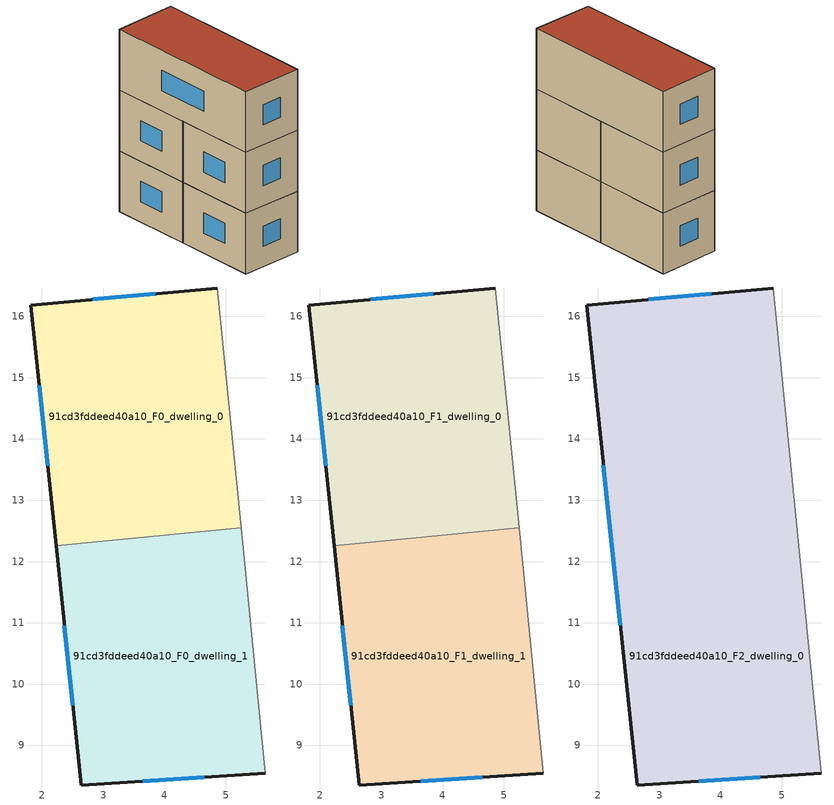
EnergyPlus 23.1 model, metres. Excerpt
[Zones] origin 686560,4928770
91cd3fddeed40a10_F0_dwelling_0
 floor ground (EU_floor_Construction): 5.25,12.55 4.86,16.46 1.81,16.18 2.23,12.25 z0
 wall outside (EU_wall_Construction): 2.23,12.25 1.81,16.18 4.86,16.46 z0:3
 wall adiabatic (EU_wall_Construction): 4.86,16.46 5.25,12.55 z0:3
 wall to 91cd3fddeed40a10_F0_dwelling_1 (EU_wall_Construction): 5.25,12.55 2.23,12.25 z0:3
 window (EU_Window_Construction): 2.09,13.56 1.95,14.87 / 2.83,16.28 3.85,16.37 z1:2
91cd3fddeed40a10_F0_dwelling_1
 floor ground (EU_floor_Construction): 5.65,8.55 5.25,12.55 2.23,12.25 2.64,8.35 z0
 wall outside (EU_wall_Construction): 5.65,8.55 2.64,8.35 2.23,12.25 z0:3
 wall adiabatic (EU_wall_Construction): 5.25,12.55 5.65,8.55 z0:3
 window (EU_Window_Construction): 4.64,8.48 3.64,8.42 / 2.5,9.65 2.37,10.95 z1:2
91cd3fddeed40a10_F1_dwelling_0
 floor to 91cd3fddeed40a10_F0_dwelling_0 (EU_floor_Construction): 5.25,12.55 4.86,16.46 1.81,16.18 2.23,12.25 z3
 wall outside (EU_wall_Construction): 2.23,12.25 1.81,16.18 4.86,16.46 z3:6
 wall adiabatic (EU_wall_Construction): 4.86,16.46 5.25,12.55 z3:6
 wall to 91cd3fddeed40a10_F1_dwelling_1 (EU_wall_Construction): 5.25,12.55 2.23,12.25 z3:6
 window (EU_Window_Construction): 2.09,13.56 1.95,14.87 / 2.83,16.28 3.85,16.37 z4:5
91cd3fddeed40a10_F1_dwelling_1
 floor to 91cd3fddeed40a10_F0_dwelling_1 (EU_floor_Construction): 5.65,8.55 5.25,12.55 2.23,12.25 2.64,8.35 z3
 wall outside (EU_wall_Construction): 5.65,8.55 2.64,8.35 2.23,12.25 z3:6
 wall adiabatic (EU_wall_Construction): 5.25,12.55 5.65,8.55 z3:6
 window (EU_Window_Construction): 4.64,8.48 3.64,8.42 / 2.5,9.65 2.37,10.95 z4:5
91cd3fddeed40a10_F2_dwelling_0
 floor to 91cd3fddeed40a10_F1_dwelling_0 (EU_floor_Construction): 5.25,12.55 4.86,16.46 1.81,16.18 2.23,12.25 z6
 floor to 91cd3fddeed40a10_F1_dwelling_1 (EU_floor_Construction): 5.65,8.55 5.25,12.55 2.23,12.25 2.64,8.35 z6
 wall outside (EU_wall_Construction): 5.65,8.55 2.64,8.35 1.81,16.18 4.86,16.46 z6:9
 wall adiabatic (EU_wall_Construction): 4.86,16.46 5.65,8.55 z6:9
 window (EU_Window_Construction): 4.64,8.48 3.64,8.42 / 2.36,10.96 2.09,13.57 / 2.83,16.28 3.85,16.37 z7:8
 roof outside (EU_roof_Construction): 4.86,16.46 5.65,8.55 2.64,8.35 1.81,16.18 z9
[Building]
EU S2 Campaign: North Axis=0; Terrain=City; Solar Distribution=FullExterior
[Site:Location]
Bologna: Latitude=44.5; Longitude=11.25; Time Zone=1; Elevation=37
[SizingPeriod:WeatherFileDays]
AnnualSizingPeriod: Begin Month=1; Begin Day of Month=1; End Month=12; End Day of Month=31; Day of Week for Start Day=Monday; Use Weather File Daylight Saving Period=No; Use Weather File Rain and Snow Indicators=No
[MATERIAL]
EU_InternalMass_Material: Roughness=MediumRough; Thickness=0.1; Conductivity=1; Density=1800; Specific Heat=900; Thermal Absorptance=0.9; Solar Absorptance=0.7; Visible Absorptance=0.7
[MATERIAL:NOMASS] Roughness=MediumRough; Thermal Absorptance=0.9; Solar Absorptance=0.7; Visible Absorptance=0.7
Name | Thermal Resistance
EU_wall_NoMass | 0.937881
EU_roof_NoMass | 0.548572
EU_floor_NoMass | 0.71348
[WINDOWMATERIAL:SIMPLEGLAZINGSYSTEM]
EU_Window_SimpleGlazing: UFactor=4.25633; Solar Heat Gain Coefficient=0.85; Visible Transmittance=0.85
[CONSTRUCTION]
EU_wall_Construction: EU_wall_NoMass
EU_roof_Construction: EU_roof_NoMass
EU_floor_Construction: EU_floor_NoMass
EU_InternalMass_Construction: EU_InternalMass_Material
EU_Window_Construction: EU_Window_SimpleGlazing
[ZONE] Type=1; Multiplier=1; Ceiling Height=autocalculate; Floor Area=autocalculate; Part of Total Floor Area=Yes
Name | Volume
91cd3fddeed40a10_F0_dwelling_0 | 36.011
91cd3fddeed40a10_F1_dwelling_0 | 36.0117
91cd3fddeed40a10_F2_dwelling_0 | 72.0271
91cd3fddeed40a10_F0_dwelling_1 | 36.0139
91cd3fddeed40a10_F1_dwelling_1 | 36.0154
[INTERNALMASS] Construction=EU_InternalMass_Construction
Name | Zone or ZoneList | Surface Area
91cd3fddeed40a10_F0_dwelling_0_EU_InternalMass | 91cd3fddeed40a10_F0_dwelling_0 | 12.0039
91cd3fddeed40a10_F0_dwelling_1_EU_InternalMass | 91cd3fddeed40a10_F0_dwelling_1 | 12.0049
91cd3fddeed40a10_F1_dwelling_0_EU_InternalMass | 91cd3fddeed40a10_F1_dwelling_0 | 12.0039
91cd3fddeed40a10_F1_dwelling_1_EU_InternalMass | 91cd3fddeed40a10_F1_dwelling_1 | 12.0049
91cd3fddeed40a10_F2_dwelling_0_EU_InternalMass | 91cd3fddeed40a10_F2_dwelling_0 | 24.0115
[OTHEREQUIPMENT] Fuel Type=Electricity; Design Level Calculation Method=Watts/Area; Power per Zone Floor Area=1; Fraction Latent=0; Fraction Radiant=0; Fraction Lost=0; Carbon Dioxide Generation Rate=0; EndUse Subcategory=EU_Step8_InternalGains
Name | Zone or ZoneList or Space or SpaceList | Schedule
EU_Step8_InternalGain_91cd3fddeed40a10_F0_dwelling_0_f000 | 91cd3fddeed40a10_F0_dwelling_0 | EU_Step8_GainSchedule_91cd3fddeed40a10_F0_dwelling_0_f000
EU_Step8_InternalGain_91cd3fddeed40a10_F0_dwelling_1_f000 | 91cd3fddeed40a10_F0_dwelling_1 | EU_Step8_GainSchedule_91cd3fddeed40a10_F0_dwelling_1_f000
EU_Step8_InternalGain_91cd3fddeed40a10_F1_dwelling_0_f000 | 91cd3fddeed40a10_F1_dwelling_0 | EU_Step8_GainSchedule_91cd3fddeed40a10_F1_dwelling_0_f000
EU_Step8_InternalGain_91cd3fddeed40a10_F1_dwelling_1_f000 | 91cd3fddeed40a10_F1_dwelling_1 | EU_Step8_GainSchedule_91cd3fddeed40a10_F1_dwelling_1_f000
EU_Step8_InternalGain_91cd3fddeed40a10_F2_dwelling_0_f000 | 91cd3fddeed40a10_F2_dwelling_0 | EU_Step8_GainSchedule_91cd3fddeed40a10_F2_dwelling_0_f000
[ZONEVENTILATION:DESIGNFLOWRATE] Schedule=EU_AlwaysOn; Design Flow Rate Calculation Method=AirChanges/Hour; Air Changes per Hour=0.687892; Ventilation Type=Natural; Fan Pressure Rise=0; Fan Total Efficiency=1; Constant Term Coefficient=1; Temperature Term Coefficient=0; Velocity Term Coefficient=0; Velocity Squared Term Coefficient=0; Minimum Indoor Temperature=-100; Maximum Indoor Temperature=100; Delta Temperature=-100; Minimum Outdoor Temperature=-100; Maximum Outdoor Temperature=100; Maximum Wind Speed=40
Name | Zone or ZoneList or Space or SpaceList
EU_ConstantAir_91cd3fddeed40a10_F0_dwelling_0 | 91cd3fddeed40a10_F0_dwelling_0
EU_ConstantAir_91cd3fddeed40a10_F0_dwelling_1 | 91cd3fddeed40a10_F0_dwelling_1
EU_ConstantAir_91cd3fddeed40a10_F1_dwelling_0 | 91cd3fddeed40a10_F1_dwelling_0
EU_ConstantAir_91cd3fddeed40a10_F1_dwelling_1 | 91cd3fddeed40a10_F1_dwelling_1
EU_ConstantAir_91cd3fddeed40a10_F2_dwelling_0 | 91cd3fddeed40a10_F2_dwelling_0
[HVACTEMPLATE:THERMOSTAT] Constant Heating Setpoint=20; Constant Cooling Setpoint=50
EU_HeatOnly_91cd3fddeed40a10_F0_dwelling_0; EU_HeatOnly_91cd3fddeed40a10_F0_dwelling_1; EU_HeatOnly_91cd3fddeed40a10_F1_dwelling_0; EU_HeatOnly_91cd3fddeed40a10_F1_dwelling_1; EU_HeatOnly_91cd3fddeed40a10_F2_dwelling_0
[HVACTEMPLATE:ZONE:IDEALLOADSAIRSYSTEM] System Availability Schedule=EU_AlwaysOn; Maximum Heating Supply Air Temperature=50; Minimum Cooling Supply Air Temperature=13; Maximum Heating Supply Air Humidity Ratio=0.0156; Minimum Cooling Supply Air Humidity Ratio=0.0077; Heating Limit=NoLimit; Cooling Limit=NoLimit; Heating Availability Schedule=EU_AlwaysOn; Cooling Availability Schedule=EU_CoolingOff; Dehumidification Control Type=ConstantSensibleHeatRatio; Cooling Sensible Heat Ratio=0.7; Dehumidification Setpoint=60; Humidification Control Type=None; Humidification Setpoint=30; Outdoor Air Method=None; Outdoor Air Flow Rate per Person=0.00944; Outdoor Air Flow Rate per Zone Floor Area=0; Outdoor Air Flow Rate per Zone=0; Demand Controlled Ventilation Type=None; Outdoor Air Economizer Type=NoEconomizer; Heat Recovery Type=None; Sensible Heat Recovery Effectiveness=0.7; Latent Heat Recovery Effectiveness=0.65
Name | Template Thermostat
91cd3fddeed40a10_F0_dwelling_0 | EU_HeatOnly_91cd3fddeed40a10_F0_dwelling_0
91cd3fddeed40a10_F0_dwelling_1 | EU_HeatOnly_91cd3fddeed40a10_F0_dwelling_1
91cd3fddeed40a10_F1_dwelling_0 | EU_HeatOnly_91cd3fddeed40a10_F1_dwelling_0
91cd3fddeed40a10_F1_dwelling_1 | EU_HeatOnly_91cd3fddeed40a10_F1_dwelling_1
91cd3fddeed40a10_F2_dwelling_0 | EU_HeatOnly_91cd3fddeed40a10_F2_dwelling_0
[SIZING:ZONE] Zone Cooling Design Supply Air Temperature Input Method=SupplyAirTemperature; Zone Cooling Design Supply Air Temperature=13; Zone Heating Design Supply Air Temperature Input Method=SupplyAirTemperature; Zone Heating Design Supply Air Temperature=50; Zone Cooling Design Supply Air Humidity Ratio=0.008; Zone Heating Design Supply Air Humidity Ratio=0.008; Cooling Design Air Flow Method=DesignDay; Cooling Design Air Flow Rate=0; Cooling Minimum Air Flow per Zone Floor Area=0.000762; Cooling Minimum Air Flow=0; Cooling Minimum Air Flow Fraction=0.2; Heating Design Air Flow Method=DesignDay; Heating Design Air Flow Rate=0; Heating Maximum Air Flow per Zone Floor Area=0.002032; Heating Maximum Air Flow=0.141576; Heating Maximum Air Flow Fraction=0.3; Account for Dedicated Outdoor Air System=No; Dedicated Outdoor Air System Control Strategy=NeutralSupplyAir; Dedicated Outdoor Air Low Setpoint Temperature for Design=autosize; Dedicated Outdoor Air High Setpoint Temperature for Design=autosize; Zone Load Sizing Method=Sensible Load Only No Latent Load; Zone Latent Cooling Design Supply Air Humidity Ratio Input Method=HumidityRatioDifference; Zone Cooling Design Supply Air Humidity Ratio Difference=0.005; Zone Latent Heating Design Supply Air Humidity Ratio Input Method=HumidityRatioDifference; Zone Humidification Design Supply Air Humidity Ratio Difference=0.005
91cd3fddeed40a10_F0_dwelling_0; 91cd3fddeed40a10_F0_dwelling_1; 91cd3fddeed40a10_F1_dwelling_0; 91cd3fddeed40a10_F1_dwelling_1; 91cd3fddeed40a10_F2_dwelling_0
[SCHEDULE:CONSTANT]
Name | Hourly Value
EU_AlwaysOn | 1
EU_CoolingOff | 0
[SCHEDULE:FILE] Column Number=1; Rows to Skip at Top=0; Number of Hours of Data=8760; Column Separator=Comma; Interpolate to Timestep=No; Minutes per Item=60; Adjust Schedule for Daylight Savings=Yes
Name | File
EU_Step8_GainSchedule_91cd3fddeed40a10_F0_dwelling_0_f000 | ../../schedules/91cd3fddeed40a10/91cd3fddeed40a10_F0_dwelling_0_f000_gain.csv
EU_Step8_GainSchedule_91cd3fddeed40a10_F0_dwelling_1_f000 | ../../schedules/91cd3fddeed40a10/91cd3fddeed40a10_F0_dwelling_1_f000_gain.csv
EU_Step8_GainSchedule_91cd3fddeed40a10_F1_dwelling_0_f000 | ../../schedules/91cd3fddeed40a10/91cd3fddeed40a10_F1_dwelling_0_f000_gain.csv
EU_Step8_GainSchedule_91cd3fddeed40a10_F1_dwelling_1_f000 | ../../schedules/91cd3fddeed40a10/91cd3fddeed40a10_F1_dwelling_1_f000_gain.csv
EU_Step8_GainSchedule_91cd3fddeed40a10_F2_dwelling_0_f000 | ../../schedules/91cd3fddeed40a10/91cd3fddeed40a10_F2_dwelling_0_f000_gain.csv
